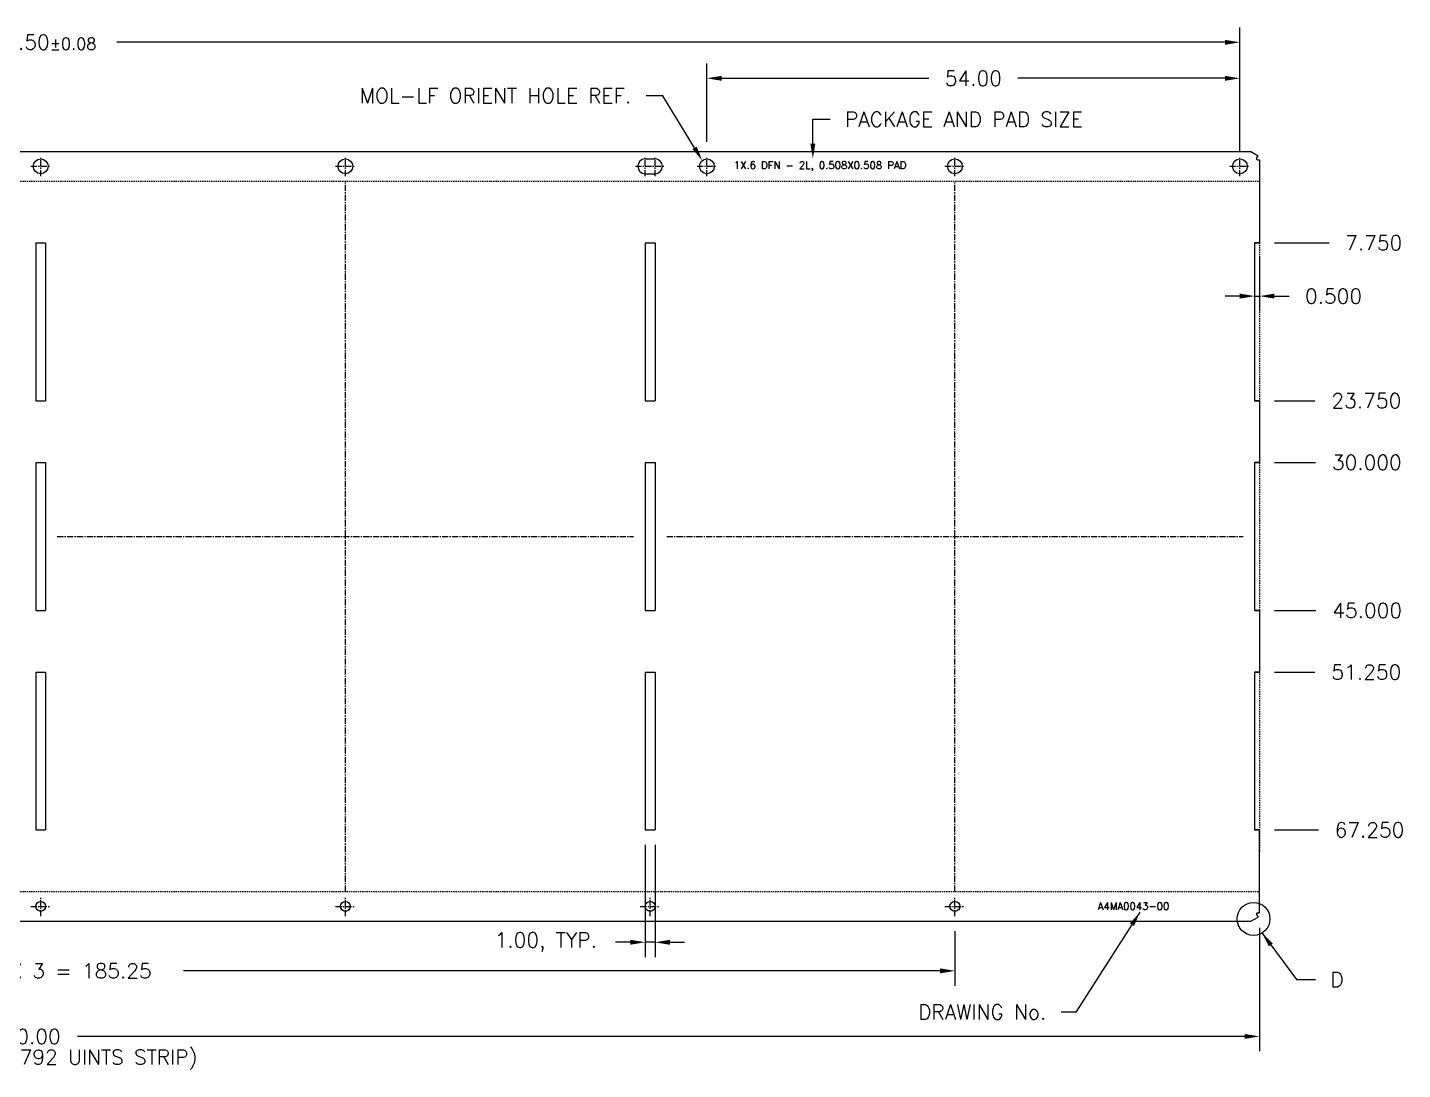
# Model space of a CAD drawing. Extents: x -1398 to -1114, y 27 to 158.
# Drawn here: x -1253.3 to -1114, y 44.2 to 149.8 of the extents above; entities that cross this region are included whole.
import ezdxf

# ---------------------------------------------------------------- set-up
doc = ezdxf.new("R2010")
doc.units = 0
doc.header["$LTSCALE"] = 0.5
doc.linetypes.add('CENTER', pattern=[2, 1.25, -0.25, 0.25, -0.25])
doc.linetypes.add('HIDDEN', pattern=[0.375, 0.25, -0.125])
for name, color, linetype in [('B', 5, 'Continuous'), ('C', 1, 'CENTER'), ('DIM', 7, 'Continuous'), ('HITACHI', 40, 'HIDDEN'), ('NOTES', 7, 'Continuous')]:
    doc.layers.add(name, color=color, linetype=linetype)
doc.styles.get("Standard").update_dxf_attribs({"font": 'ROMANS.SHX'})
doc.dimstyles.new('DIM 1', dxfattribs={"dimtxt": 1.5, "dimasz": 1.5, "dimexe": 1.5, "dimexo": 1.5, "dimgap": 1.5, "dimtad": 0, "dimtih": 1, "dimtoh": 1, "dimdec": 4, "dimzin": 1, "dimdsep": 46, "dimtxsty": 'STANDARD', "dimcen": 1.5, "dimclrd": 256, "dimclre": 256, "dimclrt": 256, "dimadec": 0, "dimazin": 2, "dimtfac": 1, "dimtdec": 4, "dimtmove": 0, "dimatfit": 3, "dimfxl": 1, "dimarcsym": 0})
doc.dimstyles.new('DIM 1$0', dxfattribs={"dimtxt": 1.5, "dimasz": 1.5, "dimexe": 1.5, "dimexo": 1.5, "dimgap": 1.5, "dimtad": 0, "dimtih": 1, "dimtoh": 1, "dimdec": 4, "dimzin": 1, "dimdsep": 46, "dimtxsty": 'STANDARD', "dimcen": 1.5, "dimclrd": 256, "dimclre": 256, "dimclrt": 256, "dimadec": 0, "dimazin": 2, "dimtfac": 1, "dimtdec": 4, "dimtmove": 0, "dimatfit": 3, "dimfxl": 1, "dimarcsym": 0})

# ---------------------------------------------------------------- blocks, each defined once
blk = doc.blocks.new('*D0')
at = {"layer": 'Defpoints', "color": 0, "transparency": 16777216}
for p in [(17.88, -849.56), (267.88, -849.56), (267.88, -862.07)]:
    blk.add_point(p, dxfattribs=at)
at = {"layer": 'DIM', "lineweight": -2, "transparency": 16777216}
for p, q in [((17.88, -851.06), (17.88, -863.57)), ((267.88, -851.06), (267.88, -863.57)), ((19.38, -862.07), (137.67, -862.07)), ((266.38, -862.07), (148.1, -862.07))]:
    blk.add_line(p, q, dxfattribs=at)
at = {"layer": 'DIM', "transparency": 16777216}
for points in [[(19.38, -861.82), (19.38, -862.32), (17.88, -862.07)], [(266.38, -861.82), (266.38, -862.32), (267.88, -862.07)]]:
    blk.add_solid(points, dxfattribs=at)
at = {"layer": 'DIM', "transparency": 16777216, "insert": (142.88, -862.07), "char_height": 1.5, "attachment_point": 5}
blk.add_mtext('250.00', dxfattribs=at)
blk = doc.blocks.new('*D2')
at = {"layer": 'Defpoints', "color": 0, "transparency": 16777216}
for p in [(265.88, -761.33), (22.38, -773.9), (265.88, -773.9)]:
    blk.add_point(p, dxfattribs=at)
at = {"layer": 'DIM', "lineweight": -2, "transparency": 16777216}
for p, q in [((22.38, -772.4), (22.38, -759.83)), ((265.88, -772.4), (265.88, -759.83)), ((23.88, -761.33), (136.15, -761.33)), ((264.38, -761.33), (152.11, -761.33))]:
    blk.add_line(p, q, dxfattribs=at)
at = {"layer": 'DIM', "transparency": 16777216}
for points in [[(23.88, -761.08), (23.88, -761.58), (22.38, -761.33)], [(264.38, -761.08), (264.38, -761.58), (265.88, -761.33)]]:
    blk.add_solid(points, dxfattribs=at)
at = {"layer": 'DIM', "transparency": 16777216, "insert": (144.13, -761.33), "char_height": 1.5, "attachment_point": 5}
blk.add_mtext('243.50{\\H1.200000;±0.08}', dxfattribs=at)
blk = doc.blocks.new('*D18')
at = {"layer": 'Defpoints', "color": 0, "transparency": 16777216}
for p in [(51.76, -773.9), (267.88, -781.65), (274.94, -781.65)]:
    blk.add_point(p, dxfattribs=at)
at = {"layer": 'DIM', "lineweight": -2, "transparency": 16777216}
blk.add_line((269.38, -781.65), (274.94, -781.65), dxfattribs=at)
at = {"layer": 'DIM', "transparency": 16777216, "insert": (279.44, -781.65), "char_height": 1.5, "attachment_point": 5}
blk.add_mtext('7.750', dxfattribs=at)
blk = doc.blocks.new('*D19')
at = {"layer": 'Defpoints', "color": 0, "transparency": 16777216}
for p in [(51.76, -773.9), (267.88, -797.65), (273.49, -797.65)]:
    blk.add_point(p, dxfattribs=at)
at = {"layer": 'DIM', "lineweight": -2, "transparency": 16777216}
blk.add_line((269.38, -797.65), (273.49, -797.65), dxfattribs=at)
at = {"layer": 'DIM', "transparency": 16777216, "insert": (278.7, -797.65), "char_height": 1.5, "attachment_point": 5}
blk.add_mtext('23.750', dxfattribs=at)
blk = doc.blocks.new('*D20')
at = {"layer": 'Defpoints', "color": 0, "transparency": 16777216}
for p in [(51.76, -773.9), (267.88, -803.9), (273.54, -803.9)]:
    blk.add_point(p, dxfattribs=at)
at = {"layer": 'DIM', "lineweight": -2, "transparency": 16777216}
blk.add_line((269.38, -803.9), (273.54, -803.9), dxfattribs=at)
at = {"layer": 'DIM', "transparency": 16777216, "insert": (278.75, -803.9), "char_height": 1.5, "attachment_point": 5}
blk.add_mtext('30.000', dxfattribs=at)
blk = doc.blocks.new('*D21')
at = {"layer": 'Defpoints', "color": 0, "transparency": 16777216}
for p in [(51.76, -773.9), (267.88, -818.9), (273.57, -818.9)]:
    blk.add_point(p, dxfattribs=at)
at = {"layer": 'DIM', "lineweight": -2, "transparency": 16777216}
blk.add_line((269.38, -818.9), (273.57, -818.9), dxfattribs=at)
at = {"layer": 'DIM', "transparency": 16777216, "insert": (278.79, -818.9), "char_height": 1.5, "attachment_point": 5}
blk.add_mtext('45.000', dxfattribs=at)
blk = doc.blocks.new('*D22')
at = {"layer": 'Defpoints', "color": 0, "transparency": 16777216}
for p in [(51.76, -773.9), (267.88, -825.15), (273.48, -825.15)]:
    blk.add_point(p, dxfattribs=at)
at = {"layer": 'DIM', "lineweight": -2, "transparency": 16777216}
blk.add_line((269.38, -825.15), (273.48, -825.15), dxfattribs=at)
at = {"layer": 'DIM', "transparency": 16777216, "insert": (278.7, -825.15), "char_height": 1.5, "attachment_point": 5}
blk.add_mtext('51.250', dxfattribs=at)
blk = doc.blocks.new('*D23')
at = {"layer": 'Defpoints', "color": 0, "transparency": 16777216}
for p in [(51.76, -773.9), (267.88, -841.15), (273.84, -841.15)]:
    blk.add_point(p, dxfattribs=at)
at = {"layer": 'DIM', "lineweight": -2, "transparency": 16777216}
blk.add_line((269.38, -841.15), (273.84, -841.15), dxfattribs=at)
at = {"layer": 'DIM', "transparency": 16777216, "insert": (279.02, -841.15), "char_height": 1.5, "attachment_point": 5}
blk.add_mtext('67.250', dxfattribs=at)
blk = doc.blocks.new('*D24')
at = {"layer": 'Defpoints', "color": 0, "transparency": 16777216}
for p in [(267.38, -781.65), (267.88, -781.65), (267.88, -787.05)]:
    blk.add_point(p, dxfattribs=at)
at = {"layer": 'DIM', "lineweight": -2, "transparency": 16777216}
for p, q in [((267.38, -783.15), (267.38, -788.55)), ((267.88, -783.15), (267.88, -788.55)), ((265.88, -787.05), (264.38, -787.05)), ((267.38, -787.05), (267.88, -787.05)), ((269.38, -787.05), (270.88, -787.05))]:
    blk.add_line(p, q, dxfattribs=at)
at = {"layer": 'DIM', "transparency": 16777216}
for points in [[(265.88, -786.8), (265.88, -787.3), (267.38, -787.05)], [(269.38, -786.8), (269.38, -787.3), (267.88, -787.05)]]:
    blk.add_solid(points, dxfattribs=at)
at = {"layer": 'DIM', "transparency": 16777216, "insert": (275.38, -787.05), "char_height": 1.5, "attachment_point": 5}
blk.add_mtext('0.500', dxfattribs=at)
blk = doc.blocks.new('*D25')
at = {"layer": 'Defpoints', "color": 0, "transparency": 16777216}
for p in [(51.76, -849.9), (237.01, -849.9), (237.01, -855.43)]:
    blk.add_point(p, dxfattribs=at)
at = {"layer": 'DIM', "lineweight": -2, "transparency": 16777216}
for p, q in [((51.76, -851.4), (51.76, -856.93)), ((237.01, -851.4), (237.01, -856.93)), ((53.26, -855.43), (129.92, -855.43)), ((235.51, -855.43), (158.85, -855.43))]:
    blk.add_line(p, q, dxfattribs=at)
at = {"layer": 'DIM', "transparency": 16777216}
for points in [[(53.26, -855.18), (53.26, -855.68), (51.76, -855.43)], [(235.51, -855.18), (235.51, -855.68), (237.01, -855.43)]]:
    blk.add_solid(points, dxfattribs=at)
at = {"layer": 'DIM', "transparency": 16777216, "insert": (144.38, -855.43), "char_height": 1.5, "attachment_point": 5}
blk.add_mtext('61.750 X 3 = 185.25', dxfattribs=at)
blk = doc.blocks.new('*D27')
at = {"layer": 'Defpoints', "color": 0, "transparency": 16777216}
for p in [(205.63, -841.15), (206.63, -841.15), (205.63, -852.53)]:
    blk.add_point(p, dxfattribs=at)
at = {"layer": 'DIM', "lineweight": -2, "transparency": 16777216}
for p, q in [((205.63, -842.65), (205.63, -854.03)), ((206.63, -842.65), (206.63, -854.03)), ((204.13, -852.53), (202.63, -852.53)), ((206.63, -852.53), (205.63, -852.53)), ((208.13, -852.53), (209.63, -852.53))]:
    blk.add_line(p, q, dxfattribs=at)
at = {"layer": 'DIM', "transparency": 16777216}
for points in [[(204.13, -852.28), (204.13, -852.78), (205.63, -852.53)], [(208.13, -852.28), (208.13, -852.78), (206.63, -852.53)]]:
    blk.add_solid(points, dxfattribs=at)
at = {"layer": 'DIM', "transparency": 16777216, "insert": (195.56, -852.53), "char_height": 1.5, "attachment_point": 5}
blk.add_mtext('1.00, TYP.', dxfattribs=at)
blk = doc.blocks.new('*D29')
at = {"layer": 'Defpoints', "color": 0, "transparency": 16777216}
for p in [(265.88, -764.98), (211.88, -772.9), (265.88, -773.15)]:
    blk.add_point(p, dxfattribs=at)
at = {"layer": 'DIM', "lineweight": -2, "transparency": 16777216}
for p, q in [((211.88, -771.4), (211.88, -763.48)), ((265.88, -771.65), (265.88, -763.48)), ((213.38, -764.98), (234.38, -764.98)), ((264.38, -764.98), (243.38, -764.98))]:
    blk.add_line(p, q, dxfattribs=at)
at = {"layer": 'DIM', "transparency": 16777216}
for points in [[(213.38, -764.73), (213.38, -765.23), (211.88, -764.98)], [(264.38, -764.73), (264.38, -765.23), (265.88, -764.98)]]:
    blk.add_solid(points, dxfattribs=at)
at = {"layer": 'DIM', "transparency": 16777216, "insert": (238.88, -764.98), "char_height": 1.5, "attachment_point": 5}
blk.add_mtext('54.00', dxfattribs=at)

msp = doc.modelspace()

# ---------------------------------------------------------------- linework, layer by layer
at = {"layer": 'B'}
for p, q in [((-1377.56729, 137.25152), (-1129.34529, 137.25152)), ((-1190.70629, 136.50152), (-1189.70629, 136.50152)), ((-1128.45629, 136.41332), (-1128.45629, 128.00152)), ((-1190.70629, 135.00152), (-1189.70629, 135.00152)), ((-1252.45629, 128.00152), (-1252.45629, 112.00152)), ((-1252.45629, 128.00152), (-1251.45629, 128.00152)), ((-1251.45629, 128.00152), (-1251.45629, 112.00152)), ((-1190.70629, 128.00152), (-1190.70629, 112.00152)), ((-1190.70629, 128.00152), (-1189.70629, 128.00152)), ((-1189.70629, 128.00152), (-1189.70629, 112.00152)), ((-1128.95629, 128.00152), (-1128.95629, 112.00152)), ((-1128.45629, 128.00152), (-1128.95629, 128.00152)), ((-1128.95629, 128.00152), (-1128.95629, 112.00152)), ((-1128.95629, 128.00152), (-1128.45629, 128.00152)), ((-1128.45629, 128.00152), (-1128.45629, 128.00152)), ((-1252.45629, 112.00152), (-1251.45629, 112.00152)), ((-1190.70629, 112.00152), (-1189.70629, 112.00152)), ((-1128.45629, 112.00152), (-1128.95629, 112.00152)), ((-1128.95629, 112.00152), (-1128.45629, 112.00152)), ((-1128.45629, 112.00152), (-1128.45629, 112.00152)), ((-1128.45629, 112.00152), (-1128.45629, 105.75152)), ((-1252.45629, 105.75152), (-1252.45629, 90.75152)), ((-1252.45629, 105.75152), (-1251.45629, 105.75152)), ((-1251.45629, 105.75152), (-1251.45629, 90.75152)), ((-1190.70629, 105.75152), (-1190.70629, 90.75152)), ((-1190.70629, 105.75152), (-1189.70629, 105.75152)), ((-1189.70629, 105.75152), (-1189.70629, 90.75152)), ((-1128.95629, 105.75152), (-1128.95629, 90.75152)), ((-1128.45629, 105.75152), (-1128.95629, 105.75152)), ((-1128.95629, 105.75152), (-1128.95629, 90.75152)), ((-1128.95629, 105.75152), (-1128.45629, 105.75152)), ((-1128.45629, 105.75152), (-1128.45629, 105.75152)), ((-1252.45629, 90.75152), (-1251.45629, 90.75152)), ((-1190.70629, 90.75152), (-1189.70629, 90.75152)), ((-1128.45629, 90.75152), (-1128.95629, 90.75152)), ((-1128.95629, 90.75152), (-1128.45629, 90.75152)), ((-1128.45629, 90.75152), (-1128.45629, 90.75152)), ((-1128.45629, 90.75152), (-1128.45629, 84.50152)), ((-1252.45629, 84.50152), (-1252.45629, 68.50152)), ((-1252.45629, 84.50152), (-1251.45629, 84.50152)), ((-1251.45629, 84.50152), (-1251.45629, 68.50152)), ((-1190.70629, 84.50152), (-1190.70629, 68.50152)), ((-1190.70629, 84.50152), (-1189.70629, 84.50152)), ((-1189.70629, 84.50152), (-1189.70629, 68.50152)), ((-1128.45629, 84.50152), (-1128.95629, 84.50152)), ((-1128.95629, 84.50152), (-1128.95629, 68.50152)), ((-1128.95629, 84.50152), (-1128.95629, 68.50152)), ((-1128.95629, 84.50152), (-1128.45629, 84.50152)), ((-1252.45629, 68.50152), (-1251.45629, 68.50152)), ((-1190.70629, 68.50152), (-1189.70629, 68.50152)), ((-1128.45629, 68.50152), (-1128.95629, 68.50152)), ((-1128.95629, 68.50152), (-1128.45629, 68.50152)), ((-1128.45629, 68.50152), (-1128.45629, 68.50152)), ((-1128.45629, 60.08972), (-1128.45629, 68.50152)), ((-1377.56729, 59.25152), (-1129.34529, 59.25152))]:
    msp.add_line(p, q, dxfattribs=at)
at = {"layer": 'B', "ltscale": 0.2}
for p, q in [((-1129.34529, 137.25152), (-1128.60869, 136.82624)), ((-1128.76048, 136.56332), (-1128.60869, 136.82624)), ((-1128.67388, 136.41332), (-1128.45629, 136.41332)), ((-1128.67388, 136.41332), (-1128.45629, 136.41332)), ((-1128.76048, 59.93972), (-1128.60869, 59.6768)), ((-1128.67388, 60.08972), (-1128.45629, 60.08972)), ((-1128.67388, 60.08972), (-1128.45629, 60.08972)), ((-1129.34529, 59.25152), (-1128.60869, 59.6768))]:
    msp.add_line(p, q, dxfattribs=at)
at = {"layer": 'B'}
for centre, radius in [((-1251.95629, 135.75152), 0.75), ((-1221.08129, 135.75152), 0.75), ((-1184.45629, 135.75152), 0.75), ((-1159.33129, 135.75152), 0.75), ((-1130.45629, 135.75152), 0.75), ((-1251.95629, 60.75152), 0.5), ((-1221.08129, 60.75152), 0.5), ((-1190.20629, 60.75152), 0.5), ((-1159.33129, 60.75152), 0.5)]:
    msp.add_circle(centre, radius, dxfattribs=at)
at = {"layer": 'B', "ltscale": 0.2}
for centre, start, end in [((-1128.67388, 136.51332), 150, 270), ((-1128.67388, 59.98972), 90, 210)]:
    msp.add_arc(centre, 0.1, start, end, dxfattribs=at)
at = {"layer": 'B'}
for centre, start, end in [((-1190.70629, 135.75152), 90, 270), ((-1189.70629, 135.75152), 270, 90)]:
    msp.add_arc(centre, 0.75, start, end, dxfattribs=at)
at = {"layer": 'C'}
for p, q in [((-1251.95629, 134.75152), (-1251.95629, 136.75152)), ((-1221.08129, 134.75152), (-1221.08129, 136.75152)), ((-1190.70629, 134.75152), (-1190.70629, 136.75152)), ((-1189.70629, 134.75152), (-1189.70629, 136.75152)), ((-1184.45629, 134.75152), (-1184.45629, 136.75152)), ((-1159.33129, 134.75152), (-1159.33129, 136.75152)), ((-1130.45629, 134.75152), (-1130.45629, 136.75152)), ((-1252.95629, 135.75152), (-1250.95629, 135.75152)), ((-1222.08129, 135.75152), (-1220.08129, 135.75152)), ((-1191.70629, 135.75152), (-1189.70629, 135.75152)), ((-1190.70629, 135.75152), (-1188.70629, 135.75152)), ((-1185.45629, 135.75152), (-1183.45629, 135.75152)), ((-1160.33129, 135.75152), (-1158.33129, 135.75152)), ((-1131.45629, 135.75152), (-1129.45629, 135.75152)), ((-1221.08129, 62.25152), (-1221.08129, 134.25152)), ((-1159.33129, 62.25152), (-1159.33129, 134.25152)), ((-1250.28169, 98.25152), (-1191.88089, 98.25152)), ((-1188.53169, 98.25152), (-1130.13089, 98.25152)), ((-1251.95629, 59.75152), (-1251.95629, 61.75152)), ((-1221.08129, 59.75152), (-1221.08129, 61.75152)), ((-1190.20629, 59.75152), (-1190.20629, 61.75152)), ((-1159.33129, 59.75152), (-1159.33129, 61.75152)), ((-1252.95629, 60.75152), (-1250.95629, 60.75152)), ((-1222.08129, 60.75152), (-1220.08129, 60.75152)), ((-1191.20629, 60.75152), (-1189.20629, 60.75152)), ((-1160.33129, 60.75152), (-1158.33129, 60.75152))]:
    msp.add_line(p, q, dxfattribs=at)
at = {"layer": 'DIM'}
for p, q in [((-1188.91116, 142.90376), (-1190.61784, 142.90376)), ((-1185.7025, 137.61999), (-1188.91116, 142.90376)), ((-1173.72153, 138.03792), (-1173.72153, 140.51407)), ((-1173.72153, 140.51407), (-1171.96807, 140.51407))]:
    msp.add_line(p, q, dxfattribs=at)
msp.add_circle((-1129.06845, 59.48352), 1.66467, dxfattribs=at)
for points in [[(-1173.47153, 138.03792), (-1173.97153, 138.03792), (-1173.72153, 136.53792)], [(-1185.48882, 137.74976), (-1185.91619, 137.49023), (-1184.92392, 136.33788)]]:
    msp.add_solid(points, dxfattribs=at)
at = {"layer": 'HITACHI'}
for p, q in [((-1378.45629, 134.25152), (-1128.45629, 134.25152)), ((-1128.45629, 130.25152), (-1128.45629, 66.25152)), ((-1378.45629, 62.25152), (-1128.45629, 62.25152))]:
    msp.add_line(p, q, dxfattribs=at)

# ---------------------------------------------------------------- texts
at = {"layer": 'DIM', "char_height": 1.5}
for s, insert, attachment_point in [('MOL-LF ORIENT HOLE REF.', (-1192.11784, 143.65376), 3), ('PACKAGE AND PAD SIZE', (-1170.46807, 141.26407), 1), ('\\PD\\P  ', (-1121.2796, 53.33242), 4), ('DRAWING No.', (-1150.06755, 50.04785), 6)]:
    msp.add_mtext(s, dxfattribs=dict(at, insert=insert, attachment_point=attachment_point))
at = {"layer": 'DIM', "insert": (-1270.02346, 46.22415), "char_height": 1.5, "attachment_point": 1}
msp.add_mtext_dynamic_manual_height_columns('(4 BLOCKS, 10,792 UINTS STRIP)', width=46.8881519, gutter_width=1, heights=[0], dxfattribs=at)
at = {"layer": 'NOTES', "char_height": 0.75, "attachment_point": 1}
for s, insert in [('1X.6 DFN - 2L, 0.{\\Fromans|c134;508}X0.{\\Fromans|c134;508} PAD', (-1181.73389, 136.23786)), ('A4MA00{\\Fromans|c134;43}-{\\Fromans|c134;00}', (-1144.8608, 61.15649))]:
    msp.add_mtext_dynamic_manual_height_columns(s, width=46.8881519, gutter_width=1, heights=[0], dxfattribs=dict(at, insert=insert))

# ---------------------------------------------------------------- dimensions: what is measured, and where the dimension line sits
at = {"layer": 'DIM'}
for base, p1, p2, override, picture, middle in [((-1130.45629, 148.31839), (-1373.95629, 135.75152), (-1130.45629, 135.75152), {"dimgap": 1.5, "dimdec": 2, "dimtol": 1, "dimlim": 0, "dimtp": 0.08, "dimtm": 0.08, "dimtfac": 0.8, "dimtdec": 2}, '*D2', (-1252.20629, 148.31839)), ((-1128.45629, 47.57553), (-1378.45629, 60.08972), (-1128.45629, 60.08972), {"dimdec": 2}, '*D0', (-1253.45629, 47.57553))]:
    dim = msp.add_linear_dim(base=base, p1=p1, p2=p2, dimstyle='DIM 1', override=override, dxfattribs=at)
    dim.commit()
    dim.dimension.update_dxf_attribs({"geometry": picture, "text_midpoint": middle, "dimtype": 128, "insert": (-1396.33888, 909.64805)})
for base, p1, p2, dimstyle, override, picture, middle in [((-1130.45629, 144.67112), (-1184.45629, 136.75152), (-1130.45629, 136.50152), 'DIM 1$0', {"dimdec": 2}, '*D29', (-1157.45629, 144.67112)), ((-1128.45629, 122.59435), (-1128.95629, 128.00152), (-1128.45629, 128.00152), 'DIM 1', {"dimdec": 3}, '*D24', (-1120.95629, 122.59435))]:
    dim = msp.add_linear_dim(base=base, p1=p1, p2=p2, dimstyle=dimstyle, override=override, dxfattribs=at)
    dim.commit()
    dim.dimension.update_dxf_attribs({"geometry": picture, "text_midpoint": middle, "insert": (-1396.33888, 909.64805)})
for feature_location, offset, picture, middle in [((-1128.45629, 128.00152), (7.05857, 0), '*D18', (-1116.89772, 128.00152)), ((-1128.45629, 112.00152), (5.6045, 0), '*D19', (-1117.6375, 112.00152)), ((-1128.45629, 105.75152), (5.65625, 0), '*D20', (-1117.58575, 105.75152)), ((-1128.45629, 90.75152), (5.69151, 0), '*D21', (-1117.55049, 90.75152)), ((-1128.45629, 84.50152), (5.59855, 0), '*D22', (-1117.64345, 84.50152)), ((-1128.45629, 68.50152), (5.95813, 0), '*D23', (-1117.31959, 68.50152))]:
    dim = msp.add_ordinate_dim(feature_location=feature_location, offset=offset, dtype=0, origin=(-1344.58129, 135.75152), dimstyle='DIM 1', override={"dimdec": 3}, dxfattribs=at)
    dim.commit()
    dim.dimension.update_dxf_attribs({"geometry": picture, "text_midpoint": middle, "insert": (-1396.33888, 909.64805)})
for base, p1, p2, text, picture, middle in [((-1190.70629, 57.11503), (-1189.70629, 68.50152), (-1190.70629, 68.50152), '<>, TYP.', '*D27', (-1200.77771, 57.11503)), ((-1159.33129, 54.21499), (-1344.58129, 59.75152), (-1159.33129, 59.75152), '61.750 X 3 = <>', '*D25', (-1251.95629, 54.21499))]:
    dim = msp.add_linear_dim(base=base, p1=p1, p2=p2, text=text, dimstyle='DIM 1', override={"dimdec": 2}, dxfattribs=at)
    dim.commit()
    dim.dimension.update_dxf_attribs({"geometry": picture, "text_midpoint": middle, "insert": (-1396.33888, 909.64805)})

# ---------------------------------------------------------------- leaders
at = {"layer": 'DIM', "annotation_type": 0, "has_hookline": 1, "hookline_direction": 1}
for points, text_width in [([(-1140.5736, 60.16612), (-1147.06755, 50.04785), (-1148.56755, 50.04785)], 14.21429), ([(-1128.21132, 58.05648), (-1124.70438, 53.33242), (-1122.7796, 53.33242)], 3)]:
    msp.add_leader(points, dimstyle='DIM 1', dxfattribs=dict(at, text_width=text_width))

doc.saveas('drawing.dxf')
